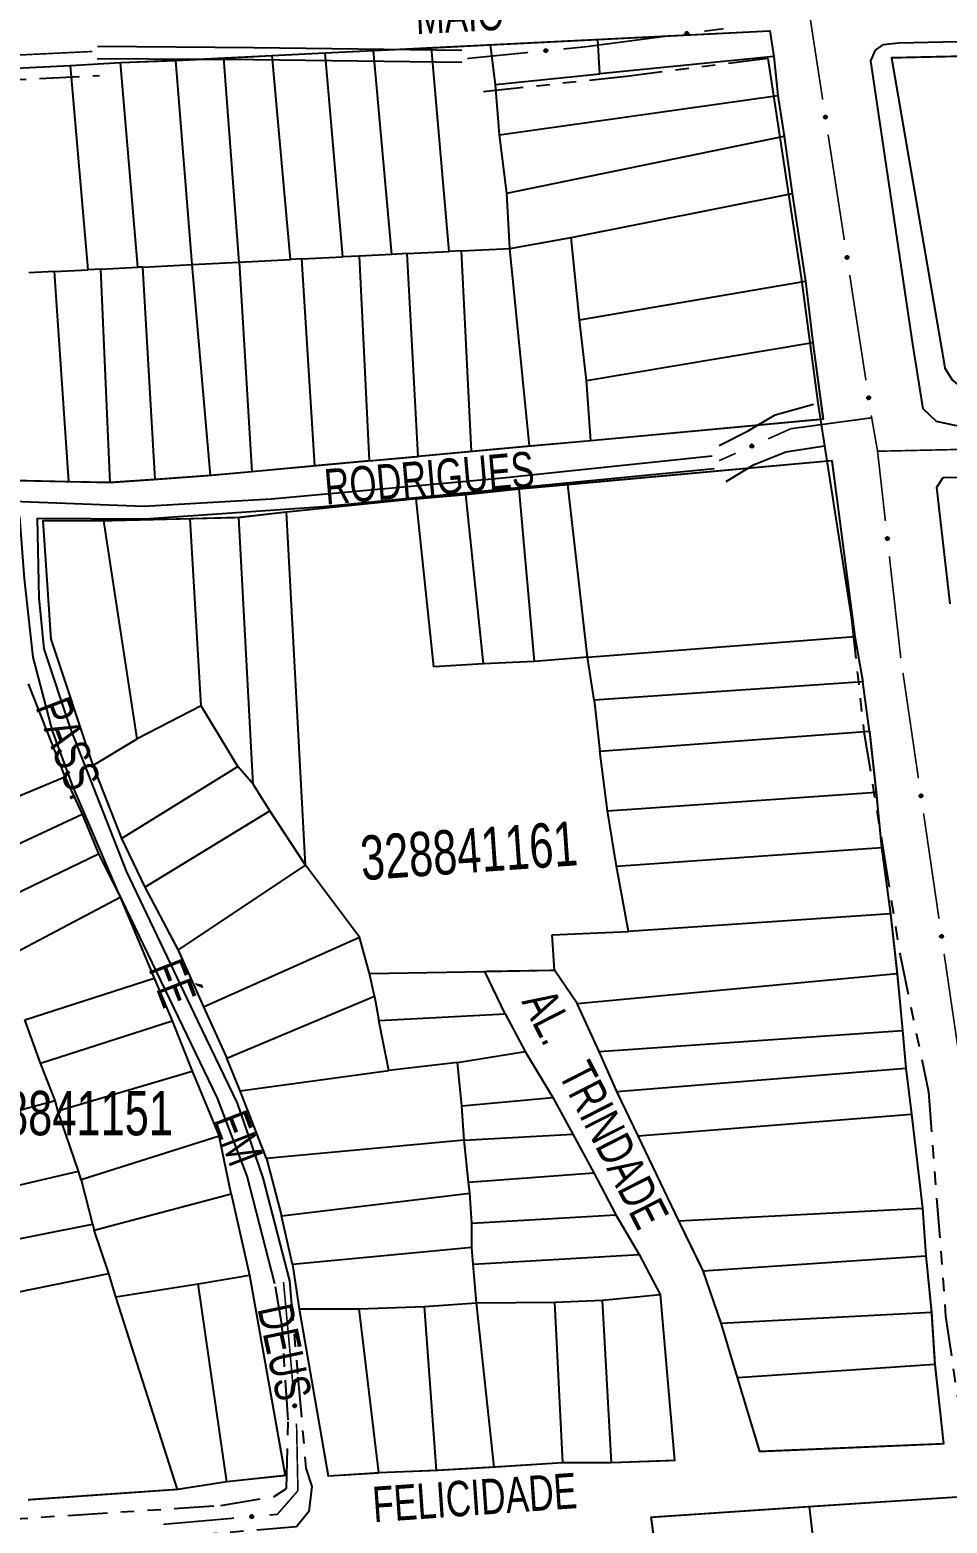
# Model space of a CAD drawing. Extents: x 203604 to 204690, y 4848469 to 4850418.
# Drawn here: x 203778.7 to 203882, y 4849737 to 4849905.2 of the extents above; entities that cross this region are included whole.
import ezdxf

# ---------------------------------------------------------------- set-up
doc = ezdxf.new("R2010")
doc.units = 0
doc.header["$LTSCALE"] = 1.5
doc.header["$MEASUREMENT"] = 0
doc.linetypes.add('TRACO_25', pattern=[8, 3, -1, 1, -1, 1, -1])
for name, color, linetype in [('CD_MALHA_LOTES', 7, 'CONTINUOUS'), ('CD_TXT_QUADRA', 2, 'CONTINUOUS'), ('RU-QUADRA', 210, 'CONTINUOUS'), ('SV-EIXO-RUA-N-PAV', 6, 'CONTINUOUS'), ('SV-EIXO-RUA-PAV', 20, 'CONTINUOUS'), ('SV-ESTIVAS', 7, 'CONTINUOUS'), ('SV-RUA-NAO-PAV', 7, 'CONTINUOUS'), ('SV-RUA-PAVIM', 7, 'CONTINUOUS'), ('SV-TXT-VIA-ATUAL', 250, 'CONTINUOUS')]:
    doc.layers.add(name, color=color, linetype=linetype)
doc.styles.add('ARIAL', font='ARIAL.SHX')

msp = doc.modelspace()

# ---------------------------------------------------------------- linework, layer by layer
at = {"layer": 'CD_MALHA_LOTES', "linetype": 'Continuous', "flags": 128}
for points in [[(203842.721602, 4849904.13367), (203862.073888, 4849905.093035)], [(203862.073888, 4849905.093035), (203862.534973, 4849902.211255)], [(203812.003037, 4849902.610836), (203817.418901, 4849902.879321)], [(203817.418901, 4849902.879321), (203823.978952, 4849903.204527)], [(203819.49784, 4849879.923649), (203817.418901, 4849902.879321)], [(203823.978952, 4849903.204527), (203830.619298, 4849903.533713)], [(203825.951047, 4849880.250872), (203823.978952, 4849903.204527)], [(203830.619298, 4849903.533713), (203842.721602, 4849904.13367)], [(203831.181211, 4849899.041298), (203830.619298, 4849903.533713)], [(203842.938872, 4849900.251645), (203842.721602, 4849904.13367)], [(203776.44355, 4849900.84802), (203783.291071, 4849901.187477)], [(203783.291071, 4849901.187477), (203788.934322, 4849901.519628)], [(203785.290986, 4849878.189123), (203783.291071, 4849901.187477)], [(203788.934322, 4849901.519628), (203795.169099, 4849901.776315)], [(203790.899366, 4849878.473507), (203788.934322, 4849901.519628)], [(203795.169099, 4849901.776315), (203800.590664, 4849902.045082)], [(203797.013476, 4849878.783535), (203795.169099, 4849901.776315)], [(203800.590664, 4849902.045082), (203806.006529, 4849902.313567)], [(203802.311097, 4849879.052161), (203800.590664, 4849902.045082)], [(203806.006529, 4849902.313567), (203812.003037, 4849902.610836)], [(203808.08611, 4849879.344995), (203806.006529, 4849902.313567)], [(203813.970268, 4849879.643363), (203812.003037, 4849902.610836)], [(203862.534973, 4849902.211255), (203842.938872, 4849900.251645)], [(203862.534973, 4849902.211255), (203862.996058, 4849897.83095)], [(203831.181211, 4849899.041298), (203842.938872, 4849900.251645)], [(203831.642296, 4849893.39301), (203831.181211, 4849899.041298)], [(203831.642296, 4849893.39301), (203862.996058, 4849897.83095)], [(203862.996058, 4849897.83095), (203863.687685, 4849893.220103)], [(203832.449194, 4849886.822552), (203831.642296, 4849893.39301)], [(203832.449194, 4849886.822552), (203863.687685, 4849893.220103)], [(203863.687685, 4849893.220103), (203864.609854, 4849886.764917)], [(203832.795008, 4849880.597908), (203832.449194, 4849886.822552)], [(203839.711279, 4849881.808256), (203864.609854, 4849886.764917)], [(203864.609854, 4849886.764917), (203866.10838, 4849876.90923)], [(203832.795008, 4849880.597908), (203839.711279, 4849881.808256)], [(203840.633448, 4849872.528925), (203839.711279, 4849881.808256)], [(203802.311097, 4849879.052161), (203808.08611, 4849879.344995)], [(203809.345011, 4849879.40883), (203808.08611, 4849879.344995)], [(203809.345011, 4849879.40883), (203813.970268, 4849879.643363)], [(203810.842429, 4849856.088797), (203809.345011, 4849879.40883)], [(203815.809877, 4849879.736644), (203813.970268, 4849879.643363)], [(203819.49784, 4849879.923649), (203815.809877, 4849879.736644)], [(203815.809877, 4849879.736644), (203816.963666, 4849856.651317)], [(203821.222474, 4849880.0111), (203819.49784, 4849879.923649)], [(203821.222474, 4849880.0111), (203825.951047, 4849880.250872)], [(203822.481861, 4849857.158419), (203821.222474, 4849880.0111)], [(203827.336584, 4849880.321128), (203825.951047, 4849880.250872)], [(203827.336584, 4849880.321128), (203832.795008, 4849880.597908)], [(203828.478288, 4849857.709469), (203827.336584, 4849880.321128)], [(203834.989092, 4849858.307789), (203832.795008, 4849880.597908)], [(203781.490962, 4849877.996435), (203778.610743, 4849877.850388)], [(203781.490962, 4849877.996435), (203785.290986, 4849878.189123)], [(203783.115218, 4849854.299567), (203781.490962, 4849877.996435)], [(203786.736926, 4849878.262442), (203785.290986, 4849878.189123)], [(203786.736926, 4849878.262442), (203790.899366, 4849878.473507)], [(203787.78161, 4849854.200807), (203786.736926, 4849878.262442)], [(203791.470288, 4849878.465391), (203790.899366, 4849878.473507)], [(203791.470288, 4849878.465391), (203797.013476, 4849878.783535)], [(203792.853543, 4849854.546621), (203791.470288, 4849878.465391)], [(203797.013476, 4849878.783535), (203802.311097, 4849879.052161)], [(203799.078186, 4849855.007705), (203797.013476, 4849878.783535)], [(203802.311097, 4849879.052161), (203803.713447, 4849855.433669)], [(203840.633448, 4849872.528925), (203866.10838, 4849876.90923)], [(203866.10838, 4849876.90923), (203866.915278, 4849869.992959)], [(203841.440346, 4849865.727926), (203840.633448, 4849872.528925)], [(203841.440346, 4849865.727926), (203866.915278, 4849869.992959)], [(203866.915278, 4849869.992959), (203868.06799, 4849861.347621)], [(203841.901431, 4849858.926926), (203841.440346, 4849865.727926)], [(203868.06799, 4849861.347621), (203841.901431, 4849858.926926)], [(203828.478288, 4849857.709469), (203822.481861, 4849857.158419)], [(203834.989092, 4849858.307789), (203828.478288, 4849857.709469)], [(203841.901431, 4849858.926926), (203834.989092, 4849858.307789)], [(203810.842429, 4849856.088797), (203803.713447, 4849855.433669)], [(203816.963666, 4849856.651317), (203810.842429, 4849856.088797)], [(203816.963666, 4849856.651317), (203822.481861, 4849857.158419)], [(203839.311261, 4849854.004666), (203869.04935, 4849856.685458)], [(203869.04935, 4849856.685458), (203871.667798, 4849836.860065)], [(203783.115218, 4849854.299567), (203776.888484, 4849854.43135)], [(203787.78161, 4849854.200807), (203783.115218, 4849854.299567)], [(203792.853543, 4849854.546621), (203787.78161, 4849854.200807)], [(203799.078186, 4849855.007705), (203792.853543, 4849854.546621)], [(203803.713447, 4849855.433669), (203799.078186, 4849855.007705)], [(203822.229005, 4849852.383721), (203807.640508, 4849850.887465)], [(203822.229005, 4849852.383721), (203827.839965, 4849852.882474)], [(203824.224013, 4849833.431145), (203822.229005, 4849852.383721)], [(203827.839965, 4849852.882474), (203833.824989, 4849853.505914)], [(203829.834973, 4849833.805209), (203827.839965, 4849852.882474)], [(203833.824989, 4849853.505914), (203839.311261, 4849854.004666)], [(203835.570621, 4849834.054585), (203833.824989, 4849853.505914)], [(203841.555645, 4849834.553337), (203839.311261, 4849854.004666)], [(203807.640508, 4849850.887465), (203802.278924, 4849850.264025)], [(203809.760204, 4849811.111992), (203807.640508, 4849850.887465)], [(203780.209147, 4849849.889961), (203781.081963, 4849836.548345), (203785.820107, 4849822.333913)], [(203787.066988, 4849849.889961), (203780.209147, 4849849.889961)], [(203796.778868, 4849850.128778), (203787.066988, 4849849.889961)], [(203790.807628, 4849825.326425), (203787.066988, 4849849.889961)], [(203802.278924, 4849850.264025), (203796.778868, 4849850.128778)], [(203798.039532, 4849829.067065), (203796.778868, 4849850.128778)], [(203803.899868, 4849820.214217), (203802.278924, 4849850.264025)], [(203841.555645, 4849834.553337), (203871.667798, 4849836.860065)], [(203871.667798, 4849836.860065), (203872.540614, 4849831.747857)], [(203835.570621, 4849834.054585), (203829.834973, 4849833.805209)], [(203841.555645, 4849834.553337), (203835.570621, 4849834.054585)], [(203842.303773, 4849829.690505), (203841.555645, 4849834.553337)], [(203829.834973, 4849833.805209), (203824.224013, 4849833.431145)], [(203778.554139, 4849831.522262), (203782.657274, 4849821.069036)], [(203872.540614, 4849831.747857), (203842.303773, 4849829.690505)], [(203873.288742, 4849826.199241), (203872.540614, 4849831.747857)], [(203798.039532, 4849829.067065), (203790.807628, 4849825.326425)], [(203802.154236, 4849822.209225), (203798.039532, 4849829.067065)], [(203842.303773, 4849829.690505), (203842.927213, 4849823.954857)], [(203842.927213, 4849823.954857), (203873.288742, 4849826.199241)], [(203873.288742, 4849826.199241), (203874.03687, 4849819.341401)], [(203785.820107, 4849822.333913), (203790.807628, 4849825.326425)], [(203843.800029, 4849817.221704), (203842.927213, 4849823.954857)], [(203785.820107, 4849822.333913), (203789.061996, 4849814.104504)], [(203789.061996, 4849814.104504), (203802.154236, 4849822.209225)], [(203803.899868, 4849820.214217), (203802.154236, 4849822.209225)], [(203769.761707, 4849815.695883), (203782.657274, 4849821.069036)], [(203782.657274, 4849821.069036), (203784.611148, 4849816.868208)], [(203805.770188, 4849817.221704), (203803.899868, 4849820.214217)], [(203843.800029, 4849817.221704), (203874.03687, 4849819.341401)], [(203874.03687, 4849819.341401), (203874.66031, 4849813.107)], [(203791.680444, 4849808.618232), (203805.770188, 4849817.221704)], [(203809.760204, 4849811.111992), (203805.770188, 4849817.221704)], [(203844.797533, 4849810.987304), (203843.800029, 4849817.221704)], [(203771.617887, 4849810.811199), (203784.611148, 4849816.868208)], [(203784.611148, 4849816.868208), (203786.467328, 4849812.374298)], [(203789.061996, 4849814.104504), (203791.680444, 4849808.618232)], [(203773.669454, 4849806.219595), (203786.467328, 4849812.374298)], [(203786.467328, 4849812.374298), (203788.909671, 4849807.489613)], [(203844.797533, 4849810.987304), (203874.66031, 4849813.107)], [(203874.66031, 4849813.107), (203875.657814, 4849805.62572)], [(203795.421084, 4849801.511016), (203809.760204, 4849811.111992)], [(203815.869916, 4849803.007272), (203809.760204, 4849811.111992)], [(203846.169101, 4849803.630712), (203844.797533, 4849810.987304)], [(203791.680444, 4849808.618232), (203795.421084, 4849801.511016)], [(203775.818716, 4849800.602208), (203788.909671, 4849807.489613)], [(203788.909671, 4849807.489613), (203792.719725, 4849798.355253)], [(203875.657814, 4849805.62572), (203846.169101, 4849803.630712)], [(203875.657814, 4849805.62572), (203876.405942, 4849798.892568)], [(203837.565629, 4849803.256648), (203846.169101, 4849803.630712)], [(203798.288908, 4849795.151928), (203815.869916, 4849803.007272)], [(203816.992108, 4849798.892568), (203815.869916, 4849803.007272)], [(203837.815005, 4849799.266632), (203837.565629, 4849803.256648)], [(203795.421084, 4849801.511016), (203798.288908, 4849795.151928)], [(203816.992108, 4849798.892568), (203829.959661, 4849799.141944)], [(203817.553204, 4849796.336464), (203816.992108, 4849798.892568)], [(203829.959661, 4849799.141944), (203837.815005, 4849799.266632)], [(203832.266389, 4849794.341456), (203829.959661, 4849799.141944)], [(203840.371109, 4849795.525992), (203837.815005, 4849799.266632)], [(203840.371109, 4849795.525992), (203876.405942, 4849798.892568)], [(203876.405942, 4849798.892568), (203877.029382, 4849792.471136)], [(203778.163364, 4849793.665955), (203792.719725, 4849798.355253)], [(203792.719725, 4849798.355253), (203794.771292, 4849793.568262)], [(203798.288908, 4849795.151928), (203800.907356, 4849789.353936)], [(203800.907356, 4849789.353936), (203817.553204, 4849796.336464)], [(203817.553204, 4849796.336464), (203818.051956, 4849793.593328)], [(203842.864869, 4849790.102064), (203840.371109, 4849795.525992)], [(203779.921851, 4849788.781271), (203778.163364, 4849793.665955)], [(203779.921851, 4849788.781271), (203794.771292, 4849793.568262)], [(203794.771292, 4849793.568262), (203797.018247, 4849787.902027)], [(203818.051956, 4849793.593328), (203832.266389, 4849794.341456)], [(203819.174148, 4849787.982368), (203818.051956, 4849793.593328)], [(203832.266389, 4849794.341456), (203834.510773, 4849790.102064)], [(203842.864869, 4849790.102064), (203877.029382, 4849792.471136)], [(203877.029382, 4849792.471136), (203877.403446, 4849788.231744)], [(203826.904805, 4849788.855184), (203834.510773, 4849790.102064)], [(203834.510773, 4849790.102064), (203837.627973, 4849784.927512)], [(203844.859877, 4849785.613296), (203842.864869, 4849790.102064)], [(203781.582644, 4849784.580442), (203779.921851, 4849788.781271)], [(203802.403612, 4849785.67564), (203800.907356, 4849789.353936)], [(203826.904805, 4849788.855184), (203819.174148, 4849787.982368)], [(203827.403557, 4849783.992352), (203826.904805, 4849788.855184)], [(203781.875725, 4849783.408118), (203797.018247, 4849787.902027)], [(203797.018247, 4849787.902027), (203800.046752, 4849780.575)], [(203802.403612, 4849785.67564), (203819.174148, 4849787.982368)], [(203844.859877, 4849785.613296), (203877.403446, 4849788.231744)], [(203877.403446, 4849788.231744), (203878.026886, 4849783.057192)], [(203805.396124, 4849778.069671), (203802.403612, 4849785.67564)], [(203847.228949, 4849780.625775), (203844.859877, 4849785.613296)], [(203765.951653, 4849780.379613), (203781.582644, 4849784.580442)], [(203781.875725, 4849783.408118), (203781.582644, 4849784.580442)], [(203784.220373, 4849776.618406), (203781.875725, 4849783.408118)], [(203827.403557, 4849783.992352), (203837.627973, 4849784.927512)], [(203827.652933, 4849780.127023), (203827.403557, 4849783.992352)], [(203837.627973, 4849784.927512), (203839.872357, 4849780.812807)], [(203847.228949, 4849780.625775), (203878.026886, 4849783.057192)], [(203878.026886, 4849783.057192), (203879.273766, 4849772.458711)], [(203800.046752, 4849780.575), (203784.513454, 4849775.641469)], [(203801.414463, 4849774.07837), (203800.046752, 4849780.575)], [(203827.652933, 4849780.127023), (203805.396124, 4849778.069671)], [(203827.652933, 4849780.127023), (203839.872357, 4849780.812807)], [(203828.151685, 4849775.388879), (203827.652933, 4849780.127023)], [(203839.872357, 4849780.812807), (203842.241429, 4849776.448727)], [(203851.842405, 4849771.024799), (203847.228949, 4849780.625775)], [(203805.396124, 4849778.069671), (203807.079412, 4849771.585895)], [(203767.026283, 4849772.612964), (203784.220373, 4849776.618406)], [(203784.513454, 4849775.641469), (203784.220373, 4849776.618406)], [(203784.513454, 4849775.641469), (203785.783472, 4849770.659091)], [(203828.151685, 4849775.388879), (203842.241429, 4849776.448727)], [(203828.276373, 4849774.141999), (203828.151685, 4849775.388879)], [(203842.241429, 4849776.448727), (203844.735189, 4849771.710583)], [(203785.97886, 4849769.975235), (203801.414463, 4849774.07837)], [(203801.414463, 4849774.07837), (203803.466031, 4849764.895163)], [(203807.079412, 4849771.585895), (203828.276373, 4849774.141999)], [(203828.525749, 4849770.775423), (203828.276373, 4849774.141999)], [(203828.525749, 4849770.775423), (203844.735189, 4849771.710583)], [(203844.735189, 4849771.710583), (203847.353637, 4849767.221815)], [(203851.842405, 4849771.024799), (203879.273766, 4849772.458711)], [(203879.273766, 4849772.458711), (203879.64783, 4849767.097127)], [(203767.612445, 4849767.044424), (203785.783472, 4849770.659091)], [(203785.783472, 4849770.659091), (203785.97886, 4849769.975235)], [(203787.639653, 4849765.09055), (203785.97886, 4849769.975235)], [(203808.326292, 4849766.099623), (203807.079412, 4849771.585895)], [(203828.525749, 4849768.032287), (203828.525749, 4849770.775423)], [(203854.585541, 4849765.413839), (203851.842405, 4849771.024799)], [(203828.525749, 4849768.032287), (203808.326292, 4849766.099623)], [(203828.650437, 4849766.161967), (203828.525749, 4849768.032287)], [(203828.650437, 4849766.161967), (203847.353637, 4849767.221815)], [(203847.353637, 4849767.221815), (203849.722709, 4849762.733047)], [(203854.585541, 4849765.413839), (203879.64783, 4849767.097127)], [(203879.64783, 4849767.097127), (203880.27127, 4849760.738039)], [(203775.037166, 4849762.550514), (203787.639653, 4849765.09055)], [(203788.421202, 4849762.45282), (203787.639653, 4849765.09055)], [(203797.702103, 4849763.918226), (203803.466031, 4849764.895163)], [(203803.466031, 4849764.895163), (203807.471472, 4849742.327919)], [(203808.326292, 4849766.099623), (203809.07442, 4849761.112103)], [(203829.024501, 4849761.797887), (203828.650437, 4849766.161967)], [(203856.58055, 4849759.491159), (203854.585541, 4849765.413839)], [(203788.421202, 4849762.45282), (203797.702103, 4849763.918226)], [(203800.925995, 4849741.644064), (203797.702103, 4849763.918226)], [(203795.357454, 4849740.76482), (203788.421202, 4849762.45282)], [(203823.164165, 4849761.361479), (203829.024501, 4849761.797887)], [(203829.024501, 4849761.797887), (203837.877349, 4849761.860231)], [(203831.019509, 4849743.281718), (203829.024501, 4849761.797887)], [(203837.877349, 4849761.860231), (203843.238933, 4849762.109607)], [(203838.750165, 4849743.78047), (203837.877349, 4849761.860231)], [(203843.238933, 4849762.109607), (203849.722709, 4849762.733047)], [(203844.236437, 4849743.78047), (203843.238933, 4849762.109607)], [(203849.722709, 4849762.733047), (203851.343653, 4849744.029846)], [(203809.07442, 4849761.112103), (203812.316308, 4849742.284214)], [(203809.07442, 4849761.112103), (203815.807572, 4849761.112103)], [(203815.807572, 4849761.112103), (203823.164165, 4849761.361479)], [(203818.051956, 4849742.658278), (203815.807572, 4849761.112103)], [(203824.535733, 4849742.907654), (203823.164165, 4849761.361479)], [(203856.58055, 4849759.491159), (203880.27127, 4849760.738039)], [(203880.27127, 4849760.738039), (203880.645334, 4849754.877703)], [(203858.45087, 4849753.381447), (203856.58055, 4849759.491159)], [(203858.45087, 4849753.381447), (203880.645334, 4849754.877703)], [(203880.645334, 4849754.877703), (203881.642838, 4849745.900166)], [(203860.94463, 4849745.02735), (203858.45087, 4849753.381447)], [(203881.642838, 4849745.900166), (203860.94463, 4849745.02735)], [(203831.019509, 4849743.281718), (203824.535733, 4849742.907654)], [(203838.750165, 4849743.78047), (203831.019509, 4849743.281718)], [(203844.236437, 4849743.78047), (203838.750165, 4849743.78047)], [(203851.343653, 4849744.029846), (203844.236437, 4849743.78047)], [(203800.925995, 4849741.644064), (203795.357454, 4849740.76482)], [(203807.471472, 4849742.327919), (203800.925995, 4849741.644064)], [(203812.316308, 4849742.284214), (203818.051956, 4849742.658278)], [(203824.535733, 4849742.907654), (203818.051956, 4849742.658278)], [(203795.357454, 4849740.76482), (203778.554139, 4849739.592496)], [(203866.540371, 4849738.844162), (203886.657665, 4849740.145281)], [(203848.725056, 4849737.64313), (203866.540371, 4849738.844162)], [(203867.202906, 4849733.012108), (203866.540371, 4849738.844162)], [(203849.926089, 4849728.835559), (203848.725056, 4849737.64313)]]:
    msp.add_lwpolyline(points, dxfattribs=at)
msp.add_lwpolyline([(203993.18913, 4849904.70186), (203875.796044, 4849902.053513), (203881.500177, 4849868.949172), (203881.805755, 4849867.115701), (203882.620631, 4849865.791527), (203883.435507, 4849865.07851), (203885.268979, 4849864.772932), (203989.165679, 4849867.523139), (203992.323324, 4849867.624998), (203994.054936, 4849867.828717), (203994.767952, 4849868.643593), (203994.971671, 4849869.865907), (203994.971671, 4849873.227271), (203993.1382, 4849903.785124)], close=True, dxfattribs=at)
at = {"layer": 'RU-QUADRA', "linetype": 'Continuous', "const_width": 0.18, "flags": 128}
for points in [[(203776.888484, 4849854.43135), (203783.115218, 4849854.299567), (203787.78161, 4849854.200807), (203792.853543, 4849854.546621), (203799.078186, 4849855.007705), (203803.713447, 4849855.433669), (203810.842429, 4849856.088797), (203816.963666, 4849856.651317), (203822.481861, 4849857.158419), (203828.478288, 4849857.709469), (203834.989092, 4849858.307789), (203841.901431, 4849858.926926), (203868.06799, 4849861.347621), (203866.915278, 4849869.992959), (203866.10838, 4849876.90923), (203864.609854, 4849886.764917), (203863.687685, 4849893.220103), (203862.996058, 4849897.83095), (203862.534973, 4849902.211255), (203862.073888, 4849905.093035), (203842.721602, 4849904.13367), (203830.619298, 4849903.533713), (203823.978952, 4849903.204527), (203817.418901, 4849902.879321), (203812.003037, 4849902.610836), (203806.006529, 4849902.313567), (203800.590664, 4849902.045082), (203795.169099, 4849901.776315), (203788.934322, 4849901.519628), (203783.291071, 4849901.187477), (203776.44355, 4849900.84802)], [(203778.554139, 4849739.592496), (203795.357454, 4849740.76482), (203800.925995, 4849741.644064), (203807.471472, 4849742.327919), (203803.466031, 4849764.895163), (203801.414463, 4849774.07837), (203800.046752, 4849780.575), (203797.018247, 4849787.902027), (203794.771292, 4849793.568262), (203792.719725, 4849798.355253), (203788.909671, 4849807.489613), (203786.467328, 4849812.374298), (203784.611148, 4849816.868208), (203782.657274, 4849821.069036), (203778.554139, 4849831.522262)], [(203849.926089, 4849728.835559), (203848.725056, 4849737.64313), (203866.540371, 4849738.844162), (203886.657665, 4849740.145281), (203887.258181, 4849734.440377)]]:
    msp.add_lwpolyline(points, dxfattribs=at)
for points in [[(203875.796044, 4849902.053513), (203881.500177, 4849868.949172), (203881.805755, 4849867.115701), (203882.620631, 4849865.791527), (203883.435507, 4849865.07851), (203885.268979, 4849864.772932), (203989.165679, 4849867.523139), (203992.323324, 4849867.624998), (203994.054936, 4849867.828717), (203994.767952, 4849868.643593), (203994.971671, 4849869.865907), (203994.971671, 4849873.227271), (203993.1382, 4849903.785124), (203993.18913, 4849904.70186)], [(203812.316308, 4849742.284214), (203818.051956, 4849742.658278), (203824.535733, 4849742.907654), (203831.019509, 4849743.281718), (203838.750165, 4849743.78047), (203844.236437, 4849743.78047), (203851.343653, 4849744.029846), (203849.722709, 4849762.733047), (203847.353637, 4849767.221815), (203844.735189, 4849771.710583), (203842.241429, 4849776.448727), (203839.872357, 4849780.812807), (203837.627973, 4849784.927512), (203834.510773, 4849790.102064), (203832.266389, 4849794.341456), (203829.959661, 4849799.141944), (203837.815005, 4849799.266632), (203840.371109, 4849795.525992), (203842.864869, 4849790.102064), (203844.859877, 4849785.613296), (203847.228949, 4849780.625775), (203851.842405, 4849771.024799), (203854.585541, 4849765.413839), (203856.58055, 4849759.491159), (203858.45087, 4849753.381447), (203860.94463, 4849745.02735), (203881.642838, 4849745.900166), (203880.645334, 4849754.877703), (203880.27127, 4849760.738039), (203879.64783, 4849767.097127), (203879.273766, 4849772.458711), (203878.026886, 4849783.057192), (203877.403446, 4849788.231744), (203877.029382, 4849792.471136), (203876.405942, 4849798.892568), (203875.657814, 4849805.62572), (203874.66031, 4849813.107), (203874.03687, 4849819.341401), (203873.288742, 4849826.199241), (203872.540614, 4849831.747857), (203871.667798, 4849836.860065), (203869.04935, 4849856.685458), (203839.311261, 4849854.004666), (203833.824989, 4849853.505914), (203827.839965, 4849852.882474), (203822.229005, 4849852.383721), (203807.640508, 4849850.887465), (203802.278924, 4849850.264025), (203787.066988, 4849849.889961), (203780.209147, 4849849.889961), (203781.081963, 4849836.548345), (203785.820107, 4849822.333913), (203789.061996, 4849814.104504), (203791.680444, 4849808.618232), (203795.421084, 4849801.511016), (203798.288908, 4849795.151928), (203800.907356, 4849789.353936), (203802.403612, 4849785.67564), (203805.396124, 4849778.069671), (203807.079412, 4849771.585895), (203808.326292, 4849766.099623), (203809.07442, 4849761.112103)]]:
    msp.add_lwpolyline(points, close=True, dxfattribs=at)
at = {"layer": 'SV-EIXO-RUA-N-PAV', "const_width": 0.18}
for points in [[(203850.740395, 4849904.545256), (203841.816725, 4849903.375593)], [(203856.88, 4849905.35), (203854.706471, 4849905.065106)], [(203777.366131, 4849902.374697), (203785.356821, 4849902.760534)], [(203785.356821, 4849902.760534), (203785.76, 4849902.78)], [(203841.24, 4849903.3), (203838.83341, 4849903.061886)], [(203841.816725, 4849903.375593), (203841.24, 4849903.3)], [(203828.882001, 4849902.077267), (203828, 4849901.99)], [(203834.852846, 4849902.668038), (203828.882001, 4849902.077267)], [(203873.55, 4849861.51), (203864.631103, 4849860.304478)], [(203864.45, 4849860.28), (203861.876616, 4849859.133443)], [(203864.631103, 4849860.304478), (203864.45, 4849860.28)], [(203858.222864, 4849857.505533), (203856.395987, 4849856.691578)], [(203856.395987, 4849856.691578), (203856.37, 4849856.68)], [(203878.811895, 4849820.89854), (203877.07286, 4849832.771861)], [(203881.130607, 4849805.067444), (203879.391573, 4849816.940766)], [(203883.449319, 4849789.236349), (203881.710285, 4849801.109671)], [(203807.3, 4849764.13), (203807.946056, 4849757.159877)], [(203807.946056, 4849757.159877), (203808.01, 4849756.47)], [(203808.01, 4849756.47), (203808.386291, 4849752.179303)], [(203808.735747, 4849748.194597), (203808.78, 4849747.69)], [(203808.78, 4849747.69), (203808.908558, 4849741.197807)], [(203808.92, 4849740.62), (203806.670666, 4849738.041022)], [(203808.908558, 4849741.197807), (203808.92, 4849740.62)], [(203806.6, 4849737.96), (203805.710913, 4849737.882124)], [(203806.670666, 4849738.041022), (203806.6, 4849737.96)], [(203801.72617, 4849737.533095), (203793.756683, 4849736.835037)]]:
    msp.add_lwpolyline(points, dxfattribs=at)
at = {"layer": 'SV-EIXO-RUA-N-PAV'}
for points in [[(203852.880202, 4849904.714707), (203852.850958, 4849904.675504), (203852.817809, 4849904.647791), (203852.783508, 4849904.632635), (203852.749705, 4849904.627145), (203852.71449, 4849904.625424), (203852.678603, 4849904.631522), (203852.640272, 4849904.647112), (203852.60074, 4849904.676171), (203852.574582, 4849904.711995), (203852.557924, 4849904.744829), (203852.55017, 4849904.779747), (203852.549071, 4849904.813985), (203852.556638, 4849904.851053), (203852.572816, 4849904.889743), (203852.602998, 4849904.928787), (203852.635683, 4849904.955733), (203852.669246, 4849904.969522), (203852.7044, 4849904.977095), (203852.740373, 4849904.978421), (203852.775565, 4849904.972233), (203852.814492, 4849904.955873), (203852.852633, 4849904.925573), (203852.879881, 4849904.89328), (203852.894138, 4849904.85992), (203852.900814, 4849904.825143), (203852.90297, 4849904.789844), (203852.898342, 4849904.753514), (203852.880202, 4849904.714707)], [(203836.996949, 4849902.769563), (203836.966478, 4849902.731307), (203836.932466, 4849902.704659), (203836.897702, 4849902.690597), (203836.863742, 4849902.686182), (203836.82849, 4849902.685578), (203836.792814, 4849902.692811), (203836.754997, 4849902.709609), (203836.716406, 4849902.739906), (203836.691397, 4849902.776542), (203836.675788, 4849902.809887), (203836.669145, 4849902.845034), (203836.669132, 4849902.879289), (203836.67787, 4849902.916098), (203836.695268, 4849902.954256), (203836.726672, 4849902.992324), (203836.760195, 4849903.01822), (203836.794178, 4849903.030938), (203836.829555, 4849903.037393), (203836.865551, 4849903.037578), (203836.90053, 4849903.030276), (203836.938918, 4849903.012691), (203836.97608, 4849902.981197), (203837.00229, 4849902.948056), (203837.015482, 4849902.914261), (203837.021052, 4849902.87929), (203837.022088, 4849902.84394), (203837.016311, 4849902.807775), (203836.996949, 4849902.769563)], [(203860.225783, 4849858.277411), (203860.208917, 4849858.231503), (203860.185034, 4849858.195496), (203860.15647, 4849858.171198), (203860.12563, 4849858.156308), (203860.092364, 4849858.144628), (203860.056227, 4849858.140252), (203860.015043, 4849858.14428), (203859.968872, 4849858.160876), (203859.933594, 4849858.187767), (203859.908274, 4849858.214496), (203859.890896, 4849858.24576), (203859.880092, 4849858.278266), (203859.876788, 4849858.315954), (203859.881277, 4849858.35765), (203859.899088, 4849858.403673), (203859.922745, 4849858.438812), (203859.950991, 4849858.461589), (203859.982532, 4849858.478861), (203860.016637, 4849858.490378), (203860.052135, 4849858.494469), (203860.094108, 4849858.489873), (203860.1393, 4849858.471691), (203860.174616, 4849858.448497), (203860.197784, 4849858.420579), (203860.214089, 4849858.389143), (203860.226209, 4849858.35592), (203860.23212, 4849858.319777), (203860.225783, 4849858.277411)], [(203879.013637, 4849818.761536), (203878.973997, 4849818.790184), (203878.945786, 4849818.822911), (203878.930114, 4849818.856979), (203878.924114, 4849818.890696), (203878.921862, 4849818.925881), (203878.927417, 4849818.961856), (203878.942427, 4849819.000418), (203878.970885, 4849819.040384), (203879.006311, 4849819.06708), (203879.038889, 4849819.084232), (203879.073686, 4849819.092512), (203879.107903, 4849819.094128), (203879.145081, 4849819.087122), (203879.184012, 4849819.071529), (203879.223507, 4849819.04194), (203879.250943, 4849819.009666), (203879.265238, 4849818.976315), (203879.27334, 4849818.94128), (203879.27521, 4849818.905331), (203879.269553, 4849818.870049), (203879.253783, 4849818.83088), (203879.224062, 4849818.792285), (203879.192185, 4849818.764553), (203879.159044, 4849818.749794), (203879.124371, 4849818.742594), (203879.089109, 4849818.739905), (203879.052713, 4849818.743984), (203879.013637, 4849818.761536)], [(203881.332349, 4849802.930441), (203881.292709, 4849802.959089), (203881.264498, 4849802.991816), (203881.248826, 4849803.025884), (203881.242826, 4849803.059601), (203881.240574, 4849803.094786), (203881.246129, 4849803.130761), (203881.261139, 4849803.169323), (203881.289597, 4849803.209289), (203881.325023, 4849803.235985), (203881.357601, 4849803.253137), (203881.392398, 4849803.261417), (203881.426615, 4849803.263033), (203881.463793, 4849803.256027), (203881.502724, 4849803.240434), (203881.542219, 4849803.210845), (203881.569656, 4849803.178571), (203881.58395, 4849803.14522), (203881.592052, 4849803.110184), (203881.593922, 4849803.074236), (203881.588265, 4849803.038954), (203881.572495, 4849802.999785), (203881.542774, 4849802.96119), (203881.510897, 4849802.933458), (203881.477756, 4849802.918699), (203881.443083, 4849802.911498), (203881.407821, 4849802.90881), (203881.371425, 4849802.912889), (203881.332349, 4849802.930441)], [(203808.658126, 4849750.339698), (203808.69604, 4849750.308802), (203808.722308, 4849750.274496), (203808.735981, 4849750.239577), (203808.740017, 4849750.20557), (203808.740228, 4849750.170313), (203808.732599, 4849750.134721), (203808.71538, 4849750.097093), (203808.684654, 4849750.058842), (203808.647742, 4849750.034243), (203808.614225, 4849750.019007), (203808.579007, 4849750.012756), (203808.544754, 4849750.013125), (203808.508044, 4849750.022273), (203808.470082, 4849750.040094), (203808.432367, 4849750.071921), (203808.406846, 4849750.105731), (203808.394508, 4849750.139853), (203808.388448, 4849750.175299), (203808.388664, 4849750.211296), (203808.396355, 4849750.246191), (203808.414367, 4849750.284381), (203808.446273, 4849750.321189), (203808.479704, 4849750.347029), (203808.513644, 4849750.359843), (203808.548675, 4849750.365023), (203808.584034, 4849750.365665), (203808.620132, 4849750.359485), (203808.658126, 4849750.339698)], [(203803.871279, 4849737.610486), (203803.84038, 4849737.572575), (203803.80607, 4849737.546311), (203803.77115, 4849737.532642), (203803.737142, 4849737.528609), (203803.701886, 4849737.528402), (203803.666294, 4849737.536035), (203803.628668, 4849737.553258), (203803.59042, 4849737.583988), (203803.565825, 4849737.620902), (203803.550593, 4849737.654421), (203803.544346, 4849737.68964), (203803.544718, 4849737.723893), (203803.55387, 4849737.760602), (203803.571696, 4849737.798562), (203803.603527, 4849737.836274), (203803.637339, 4849737.861791), (203803.671463, 4849737.874126), (203803.70691, 4849737.880182), (203803.742906, 4849737.879962), (203803.777801, 4849737.872268), (203803.815988, 4849737.854251), (203803.852793, 4849737.822341), (203803.878629, 4849737.788908), (203803.891439, 4849737.754966), (203803.896616, 4849737.719934), (203803.897254, 4849737.684575), (203803.89107, 4849737.648478), (203803.871279, 4849737.610486)]]:
    msp.add_lwpolyline(points, close=True, dxfattribs=at)
for points in [[(203852.879881, 4849904.89328), (203852.549071, 4849904.813985)], [(203852.894138, 4849904.85992), (203852.55017, 4849904.779747)], [(203852.883468, 4849904.876912), (203852.552547, 4849904.797756)], [(203852.894844, 4849904.842622), (203852.555451, 4849904.765107)], [(203852.852633, 4849904.925573), (203852.556638, 4849904.851053)], [(203852.863975, 4849904.910138), (203852.557407, 4849904.834174)], [(203852.900814, 4849904.825143), (203852.557924, 4849904.744829)], [(203852.829954, 4849904.938707), (203852.567679, 4849904.871301)], [(203852.898279, 4849904.805915), (203852.571417, 4849904.727291)], [(203852.814492, 4849904.955873), (203852.572816, 4849904.889743)], [(203852.90297, 4849904.789844), (203852.574582, 4849904.711995)], [(203852.895948, 4849904.771204), (203852.592263, 4849904.694242)], [(203852.789878, 4849904.960978), (203852.595539, 4849904.910734)], [(203852.898342, 4849904.753514), (203852.60074, 4849904.676171)], [(203852.775565, 4849904.972233), (203852.602998, 4849904.928787)], [(203852.888204, 4849904.735785), (203852.623756, 4849904.663965)], [(203852.753749, 4849904.974133), (203852.625639, 4849904.943579)], [(203852.740373, 4849904.978421), (203852.635683, 4849904.955733)], [(203852.880202, 4849904.714707), (203852.640272, 4849904.647112)], [(203852.863405, 4849904.694001), (203852.666715, 4849904.640696)], [(203852.850958, 4849904.675504), (203852.678603, 4849904.631522)], [(203852.83213, 4849904.659625), (203852.705196, 4849904.630601)], [(203852.817809, 4849904.647791), (203852.71449, 4849904.625424)], [(203837.00229, 4849902.948056), (203836.669132, 4849902.879289)], [(203837.015482, 4849902.914261), (203836.669145, 4849902.845034)], [(203837.005357, 4849902.931582), (203836.672093, 4849902.862958)], [(203837.015639, 4849902.896949), (203836.673959, 4849902.830234)], [(203837.021052, 4849902.87929), (203836.675788, 4849902.809887)], [(203836.97608, 4849902.981197), (203836.67787, 4849902.916098)], [(203836.986927, 4849902.96541), (203836.678105, 4849902.899203)], [(203837.017909, 4849902.860152), (203836.688719, 4849902.79193)], [(203836.953828, 4849902.995043), (203836.689548, 4849902.935986)], [(203837.022088, 4849902.84394), (203836.691397, 4849902.776542)], [(203836.938918, 4849903.012691), (203836.695268, 4849902.954256)], [(203837.014478, 4849902.825532), (203836.708506, 4849902.758237)], [(203836.914478, 4849903.018574), (203836.718644, 4849902.974516)], [(203836.90053, 4849903.030276), (203836.726672, 4849902.992324)], [(203836.878784, 4849903.032867), (203836.74977, 4849903.00639)], [(203836.865551, 4849903.037578), (203836.760195, 4849903.01822)], [(203837.016311, 4849902.807775), (203836.716406, 4849902.739906)], [(203837.005616, 4849902.790376), (203836.739023, 4849902.726977)], [(203836.996949, 4849902.769563), (203836.754997, 4849902.709609)], [(203836.979504, 4849902.749399), (203836.781223, 4849902.702357)], [(203836.966478, 4849902.731307), (203836.792814, 4849902.692811)], [(203836.947155, 4849902.716032), (203836.819364, 4849902.691048)], [(203836.932466, 4849902.704659), (203836.82849, 4849902.685578)], [(203860.1393, 4849858.471691), (203859.876788, 4849858.315954)], [(203860.174616, 4849858.448497), (203859.880092, 4849858.278266)], [(203860.094108, 4849858.489873), (203859.881277, 4849858.35765)], [(203860.113819, 4849858.477822), (203859.881605, 4849858.338508)], [(203860.154568, 4849858.460126), (203859.882333, 4849858.299993)], [(203860.182717, 4849858.433828), (203859.888047, 4849858.263699)], [(203860.197784, 4849858.420579), (203859.890896, 4849858.24576)], [(203860.069059, 4849858.487756), (203859.89708, 4849858.384243)], [(203860.052135, 4849858.494469), (203859.899088, 4849858.403673)], [(203860.203388, 4849858.404198), (203859.900128, 4849858.23323)], [(203860.214089, 4849858.389143), (203859.908274, 4849858.214496)], [(203860.03068, 4849858.490076), (203859.916578, 4849858.424301)], [(203860.016637, 4849858.490378), (203859.922745, 4849858.438812)], [(203860.217135, 4849858.369989), (203859.926204, 4849858.201527)], [(203860.226209, 4849858.35592), (203859.933594, 4849858.187767)], [(203860.224786, 4849858.336053), (203859.955599, 4849858.175784)], [(203860.23212, 4849858.319777), (203859.968872, 4849858.160876)], [(203860.227452, 4849858.299894), (203859.994411, 4849858.155731)], [(203860.225783, 4849858.277411), (203860.015043, 4849858.14428)], [(203860.21558, 4849858.252778), (203860.042219, 4849858.145661)], [(203860.208917, 4849858.231503), (203860.056227, 4849858.140252)], [(203860.195391, 4849858.210918), (203860.08198, 4849858.146944)], [(203860.185034, 4849858.195496), (203860.092364, 4849858.144628)], [(203878.945786, 4849818.822911), (203878.921862, 4849818.925881)], [(203878.957835, 4849818.808771), (203878.926898, 4849818.935252)], [(203878.973997, 4849818.790184), (203878.927417, 4849818.961856)], [(203878.992679, 4849818.778018), (203878.93641, 4849818.973881)], [(203879.013637, 4849818.761536), (203878.942427, 4849819.000418)], [(203879.034833, 4849818.753852), (203878.959028, 4849819.017187)], [(203879.052713, 4849818.743984), (203878.970885, 4849819.040384)], [(203879.070365, 4849818.746645), (203878.988826, 4849819.049133)], [(203879.089109, 4849818.739905), (203879.006311, 4849819.06708)], [(203879.105107, 4849818.744838), (203879.021556, 4849819.070475)], [(203879.124371, 4849818.742594), (203879.038889, 4849819.084232)], [(203879.141758, 4849818.748827), (203879.059128, 4849819.087011)], [(203879.159044, 4849818.749794), (203879.073686, 4849819.092512)], [(203879.175872, 4849818.760719), (203879.091728, 4849819.090407)], [(203879.192185, 4849818.764553), (203879.107903, 4849819.094128)], [(203879.2088, 4849818.780712), (203879.128216, 4849819.086097)], [(203879.224062, 4849818.792285), (203879.145081, 4849819.087122)], [(203879.236853, 4849818.81516), (203879.165494, 4849819.076388)], [(203879.253783, 4849818.83088), (203879.184012, 4849819.071529)], [(203879.258516, 4849818.855568), (203879.205343, 4849819.049126)], [(203879.269553, 4849818.870049), (203879.223507, 4849819.04194)], [(203879.271124, 4849818.891892), (203879.238639, 4849819.019526)], [(203879.27521, 4849818.905331), (203879.250943, 4849819.009666)], [(203881.264498, 4849802.991816), (203881.240574, 4849803.094786)], [(203881.276547, 4849802.977676), (203881.24561, 4849803.104157)], [(203881.292709, 4849802.959089), (203881.246129, 4849803.130761)], [(203881.311391, 4849802.946923), (203881.255122, 4849803.142785)], [(203881.332349, 4849802.930441), (203881.261139, 4849803.169323)], [(203881.353545, 4849802.922757), (203881.27774, 4849803.186092)], [(203881.371425, 4849802.912889), (203881.289597, 4849803.209289)], [(203881.389077, 4849802.91555), (203881.307538, 4849803.218038)], [(203881.407821, 4849802.90881), (203881.325023, 4849803.235985)], [(203881.423819, 4849802.913743), (203881.340268, 4849803.23938)], [(203881.443083, 4849802.911498), (203881.357601, 4849803.253137)], [(203881.46047, 4849802.917732), (203881.37784, 4849803.255916)], [(203881.477756, 4849802.918699), (203881.392398, 4849803.261417)], [(203881.494584, 4849802.929624), (203881.41044, 4849803.259312)], [(203881.510897, 4849802.933458), (203881.426615, 4849803.263033)], [(203881.527512, 4849802.949617), (203881.446928, 4849803.255002)], [(203881.542774, 4849802.96119), (203881.463793, 4849803.256027)], [(203881.555565, 4849802.984065), (203881.484206, 4849803.245292)], [(203881.572495, 4849802.999785), (203881.502724, 4849803.240434)], [(203881.577228, 4849803.024473), (203881.524055, 4849803.218031)], [(203881.588265, 4849803.038954), (203881.542219, 4849803.210845)], [(203881.589836, 4849803.060797), (203881.557351, 4849803.188431)], [(203881.593922, 4849803.074236), (203881.569656, 4849803.178571)], [(203808.388664, 4849750.211296), (203808.406846, 4849750.105731)], [(203808.393521, 4849750.224476), (203808.418559, 4849750.095175)], [(203808.396355, 4849750.246191), (203808.432367, 4849750.071921)], [(203808.408212, 4849750.260008), (203808.450084, 4849750.063695)], [(203808.414367, 4849750.284381), (203808.470082, 4849750.040094)], [(203808.43218, 4849750.299094), (203808.488287, 4849750.034172)], [(203808.446273, 4849750.321189), (203808.508044, 4849750.022273)], [(203808.46218, 4849750.331859), (203808.52494, 4849750.022319)], [(203808.479704, 4849750.347029), (203808.544754, 4849750.013125)], [(203808.496211, 4849750.349911), (203808.561117, 4849750.015903)], [(203808.513644, 4849750.359843), (203808.579007, 4849750.012756)], [(203808.530957, 4849750.359807), (203808.593859, 4849750.017405)], [(203808.548675, 4849750.365023), (203808.614225, 4849750.019007)], [(203808.567777, 4849750.361667), (203808.632326, 4849750.031736)], [(203808.584034, 4849750.365665), (203808.647742, 4849750.034243)], [(203808.602356, 4849750.35785), (203808.666237, 4849750.051147)], [(203808.620132, 4849750.359485), (203808.684654, 4849750.058842)], [(203808.637411, 4849750.348597), (203808.697835, 4849750.081314)], [(203808.658126, 4849750.339698), (203808.71538, 4849750.097093)], [(203808.678095, 4849750.32203), (203808.722924, 4849750.123237)], [(203808.69604, 4849750.308802), (203808.732599, 4849750.134721)], [(203808.711099, 4849750.289311), (203808.734657, 4849750.16125)], [(203808.722308, 4849750.274496), (203808.740228, 4849750.170313)], [(203803.891439, 4849737.754966), (203803.544346, 4849737.68964)], [(203803.878629, 4849737.788908), (203803.544718, 4849737.723893)], [(203803.88151, 4849737.7724), (203803.547495, 4849737.70753)], [(203803.891402, 4849737.737653), (203803.548993, 4849737.674787)], [(203803.896616, 4849737.719934), (203803.550593, 4849737.654421)], [(203803.852793, 4849737.822341), (203803.55387, 4849737.760602)], [(203803.863462, 4849737.806433), (203803.553914, 4849737.743706)], [(203803.893257, 4849737.700833), (203803.56332, 4849737.636319)], [(203803.830699, 4849737.836437), (203803.565771, 4849737.780358)], [(203803.897254, 4849737.684575), (203803.565825, 4849737.620902)], [(203803.815988, 4849737.854251), (203803.571696, 4849737.798562)], [(203803.889437, 4849737.666254), (203803.582728, 4849737.602406)], [(203803.89107, 4849737.648478), (203803.59042, 4849737.583988)], [(203803.791616, 4849737.860408), (203803.595299, 4849737.818557)], [(203803.777801, 4849737.872268), (203803.603527, 4849737.836274)], [(203803.88018, 4849737.6312), (203803.612891, 4849737.570804)], [(203803.756085, 4849737.875103), (203803.626781, 4849737.85008)], [(203803.871279, 4849737.610486), (203803.628668, 4849737.553258)], [(203803.742906, 4849737.879962), (203803.637339, 4849737.861791)], [(203803.853609, 4849737.590519), (203803.654811, 4849737.545712)], [(203803.84038, 4849737.572575), (203803.666294, 4849737.536035)], [(203803.820886, 4849737.557519), (203803.692823, 4849737.533974)], [(203803.80607, 4849737.546311), (203803.701886, 4849737.528402)]]:
    msp.add_lwpolyline(points, dxfattribs=at)
at = {"layer": 'SV-EIXO-RUA-PAV', "const_width": 0.18}
for points in [[(203866.6, 4849906.66), (203868.031617, 4849897.35964)], [(203868.640175, 4849893.406204), (203870.465848, 4849881.545895)], [(203871.074406, 4849877.592459), (203872.900079, 4849865.732151)], [(203873.508636, 4849861.778714), (203873.55, 4849861.51)], [(203873.55, 4849861.51), (203874.192891, 4849857.837729)], [(203874.192891, 4849857.837729), (203874.21, 4849857.74)], [(203874.21, 4849857.74), (203886.207084, 4849858.004532)], [(203874.21, 4849857.74), (203875.092476, 4849849.888654)], [(203875.539256, 4849845.913684), (203876.767898, 4849834.982516)], [(203876.767898, 4849834.982516), (203876.83, 4849834.43)]]:
    msp.add_lwpolyline(points, dxfattribs=at)
at = {"layer": 'SV-EIXO-RUA-PAV'}
for points in [[(203868.422835, 4849895.541677), (203868.462684, 4849895.51332), (203868.491132, 4849895.480799), (203868.507053, 4849895.446846), (203868.513299, 4849895.413175), (203868.515808, 4849895.378007), (203868.510516, 4849895.341993), (203868.495788, 4849895.303322), (203868.467622, 4849895.263149), (203868.432392, 4849895.236195), (203868.39994, 4849895.218806), (203868.365204, 4849895.210272), (203868.331, 4849895.208406), (203868.293772, 4849895.215141), (203868.254729, 4849895.230449), (203868.215019, 4849895.259748), (203868.187347, 4849895.291822), (203868.17281, 4849895.325067), (203868.164451, 4849895.360043), (203868.16232, 4849895.395977), (203868.167718, 4849895.431299), (203868.183202, 4849895.470582), (203868.21264, 4849895.509393), (203868.244314, 4849895.537357), (203868.277347, 4849895.552357), (203868.311966, 4849895.559811), (203868.347208, 4849895.562757), (203868.383632, 4849895.558944), (203868.422835, 4849895.541677)], [(203870.857066, 4849879.727933), (203870.896914, 4849879.699575), (203870.925363, 4849879.667055), (203870.941284, 4849879.633102), (203870.94753, 4849879.59943), (203870.950039, 4849879.564262), (203870.944747, 4849879.528248), (203870.930019, 4849879.489577), (203870.901853, 4849879.449404), (203870.866623, 4849879.422451), (203870.834171, 4849879.405061), (203870.799435, 4849879.396527), (203870.765231, 4849879.394661), (203870.728003, 4849879.401396), (203870.688959, 4849879.416704), (203870.64925, 4849879.446004), (203870.621578, 4849879.478077), (203870.607041, 4849879.511322), (203870.598682, 4849879.546298), (203870.59655, 4849879.582232), (203870.601949, 4849879.617554), (203870.617433, 4849879.656837), (203870.646871, 4849879.695648), (203870.678545, 4849879.723612), (203870.711578, 4849879.738613), (203870.746197, 4849879.746066), (203870.781439, 4849879.749012), (203870.817863, 4849879.745199), (203870.857066, 4849879.727933)], [(203873.291297, 4849863.914188), (203873.331145, 4849863.88583), (203873.359594, 4849863.85331), (203873.375515, 4849863.819357), (203873.381761, 4849863.785685), (203873.38427, 4849863.750518), (203873.378978, 4849863.714503), (203873.36425, 4849863.675832), (203873.336084, 4849863.63566), (203873.300854, 4849863.608706), (203873.268402, 4849863.591316), (203873.233666, 4849863.582782), (203873.199462, 4849863.580917), (203873.162234, 4849863.587651), (203873.12319, 4849863.602959), (203873.08348, 4849863.632259), (203873.055809, 4849863.664332), (203873.041272, 4849863.697578), (203873.032913, 4849863.732553), (203873.030781, 4849863.768487), (203873.03618, 4849863.80381), (203873.051664, 4849863.843093), (203873.081102, 4849863.881903), (203873.112776, 4849863.909868), (203873.145809, 4849863.924868), (203873.180428, 4849863.932322), (203873.21567, 4849863.935268), (203873.252094, 4849863.931455), (203873.291297, 4849863.914188)], [(203875.409209, 4849848.056246), (203875.447868, 4849848.026286), (203875.474966, 4849847.992632), (203875.489489, 4849847.958058), (203875.494356, 4849847.92416), (203875.495428, 4849847.888919), (203875.488671, 4849847.85315), (203875.472378, 4849847.815112), (203875.442597, 4849847.776122), (203875.406297, 4849847.750628), (203875.373163, 4849847.734577), (203875.338107, 4849847.727467), (203875.303855, 4849847.726998), (203875.266933, 4849847.735246), (203875.228547, 4849847.752134), (203875.190065, 4849847.783029), (203875.163725, 4849847.816204), (203875.150556, 4849847.850015), (203875.143631, 4849847.885302), (203875.142967, 4849847.921293), (203875.149802, 4849847.956366), (203875.166876, 4849847.994985), (203875.197872, 4849848.032562), (203875.230661, 4849848.059211), (203875.264278, 4849848.072852), (203875.299172, 4849848.078887), (203875.334505, 4849848.080393), (203875.370743, 4849848.075097), (203875.409209, 4849848.056246)]]:
    msp.add_lwpolyline(points, close=True, dxfattribs=at)
for points in [[(203868.16232, 4849895.395977), (203868.187347, 4849895.291822)], [(203868.166307, 4849895.409445), (203868.199723, 4849895.282052)], [(203868.167718, 4849895.431299), (203868.215019, 4849895.259748)], [(203868.17865, 4849895.44586), (203868.233234, 4849895.252695)], [(203868.183202, 4849895.470582), (203868.254729, 4849895.230449)], [(203868.200017, 4849895.486425), (203868.273281, 4849895.225726)], [(203868.21264, 4849895.509393), (203868.293772, 4849895.215141)], [(203868.227818, 4849895.521077), (203868.31063, 4849895.216288)], [(203868.244314, 4849895.537357), (203868.331, 4849895.208406)], [(203868.260599, 4849895.54131), (203868.347147, 4849895.212245)], [(203868.277347, 4849895.552357), (203868.365204, 4849895.210272)], [(203868.294625, 4849895.553451), (203868.379722, 4849895.215879)], [(203868.311966, 4849895.559811), (203868.39994, 4849895.218806)], [(203868.331246, 4849895.557707), (203868.417172, 4849895.232688)], [(203868.347208, 4849895.562757), (203868.432392, 4849895.236195)], [(203868.366, 4849895.556154), (203868.449745, 4849895.25427)], [(203868.383632, 4849895.558944), (203868.467622, 4849895.263149)], [(203868.401584, 4849895.549206), (203868.479309, 4849895.286432)], [(203868.422835, 4849895.541677), (203868.495788, 4849895.303322)], [(203868.443913, 4849895.525349), (203868.50161, 4849895.329902)], [(203868.462684, 4849895.51332), (203868.510516, 4849895.341993)], [(203868.478981, 4849895.494851), (203868.51084, 4849895.368599)], [(203868.491132, 4849895.480799), (203868.515808, 4849895.378007)], [(203870.59655, 4849879.582232), (203870.621578, 4849879.478077)], [(203870.600538, 4849879.5957), (203870.633954, 4849879.468307)], [(203870.601949, 4849879.617554), (203870.64925, 4849879.446004)], [(203870.612881, 4849879.632115), (203870.667465, 4849879.438951)], [(203870.617433, 4849879.656837), (203870.688959, 4849879.416704)], [(203870.634248, 4849879.67268), (203870.707512, 4849879.411981)], [(203870.646871, 4849879.695648), (203870.728003, 4849879.401396)], [(203870.662048, 4849879.707333), (203870.74486, 4849879.402544)], [(203870.678545, 4849879.723612), (203870.765231, 4849879.394661)], [(203870.694829, 4849879.727565), (203870.781378, 4849879.398501)], [(203870.711578, 4849879.738613), (203870.799435, 4849879.396527)], [(203870.728856, 4849879.739706), (203870.813953, 4849879.402134)], [(203870.746197, 4849879.746066), (203870.834171, 4849879.405061)], [(203870.765477, 4849879.743963), (203870.851403, 4849879.418944)], [(203870.781439, 4849879.749012), (203870.866623, 4849879.422451)], [(203870.800231, 4849879.742409), (203870.883976, 4849879.440525)], [(203870.817863, 4849879.745199), (203870.901853, 4849879.449404)], [(203870.835815, 4849879.735462), (203870.91354, 4849879.472688)], [(203870.857066, 4849879.727933), (203870.930019, 4849879.489577)], [(203870.878144, 4849879.711604), (203870.935841, 4849879.516158)], [(203870.896914, 4849879.699575), (203870.944747, 4849879.528248)], [(203870.913212, 4849879.681107), (203870.945071, 4849879.554855)], [(203870.925363, 4849879.667055), (203870.950039, 4849879.564262)], [(203873.030781, 4849863.768487), (203873.055809, 4849863.664332)], [(203873.034769, 4849863.781956), (203873.068185, 4849863.654563)], [(203873.03618, 4849863.80381), (203873.08348, 4849863.632259)], [(203873.047112, 4849863.818371), (203873.101696, 4849863.625206)], [(203873.051664, 4849863.843093), (203873.12319, 4849863.602959)], [(203873.068479, 4849863.858936), (203873.141743, 4849863.598236)], [(203873.081102, 4849863.881903), (203873.162234, 4849863.587651)], [(203873.096279, 4849863.893588), (203873.179091, 4849863.588799)], [(203873.112776, 4849863.909868), (203873.199462, 4849863.580917)], [(203873.12906, 4849863.913821), (203873.215609, 4849863.584756)], [(203873.145809, 4849863.924868), (203873.233666, 4849863.582782)], [(203873.163087, 4849863.925961), (203873.248184, 4849863.58839)], [(203873.180428, 4849863.932322), (203873.268402, 4849863.591316)], [(203873.199708, 4849863.930218), (203873.285634, 4849863.605199)], [(203873.21567, 4849863.935268), (203873.300854, 4849863.608706)], [(203873.234462, 4849863.928665), (203873.318207, 4849863.62678)], [(203873.252094, 4849863.931455), (203873.336084, 4849863.63566)], [(203873.270046, 4849863.921717), (203873.347771, 4849863.658943)], [(203873.291297, 4849863.914188), (203873.36425, 4849863.675832)], [(203873.312375, 4849863.89786), (203873.370072, 4849863.702413)], [(203873.331145, 4849863.88583), (203873.378978, 4849863.714503)], [(203873.347443, 4849863.867362), (203873.379302, 4849863.74111)], [(203873.359594, 4849863.85331), (203873.38427, 4849863.750518)], [(203875.142967, 4849847.921293), (203875.163725, 4849847.816204)], [(203875.147501, 4849847.934588), (203875.175692, 4849847.805938)], [(203875.149802, 4849847.956366), (203875.190065, 4849847.783029)], [(203875.161318, 4849847.970469), (203875.207978, 4849847.775239)], [(203875.166876, 4849847.994985), (203875.228547, 4849847.752134)], [(203875.184323, 4849848.010129), (203875.246891, 4849847.746658)], [(203875.197872, 4849848.032562), (203875.266933, 4849847.735246)], [(203875.213514, 4849848.043618), (203875.283823, 4849847.735705)], [(203875.230661, 4849848.059211), (203875.303855, 4849847.726998)], [(203875.247093, 4849848.062497), (203875.320146, 4849847.730175)], [(203875.264278, 4849848.072852), (203875.338107, 4849847.727467)], [(203875.281586, 4849848.073239), (203875.352842, 4849847.732477)], [(203875.299172, 4849848.078887), (203875.373163, 4849847.734577)], [(203875.31835, 4849848.075998), (203875.390946, 4849847.747745)], [(203875.334505, 4849848.080393), (203875.406297, 4849847.750628)], [(203875.353012, 4849848.073029), (203875.424373, 4849847.767979)], [(203875.370743, 4849848.075097), (203875.442597, 4849847.776122)], [(203875.388283, 4849848.064635), (203875.455224, 4849847.798909)], [(203875.409209, 4849848.056246), (203875.472378, 4849847.815112)], [(203875.429604, 4849848.039071), (203875.47928, 4849847.841434)], [(203875.447868, 4849848.026286), (203875.488671, 4849847.85315)], [(203875.463398, 4849848.007168), (203875.490081, 4849847.879722)], [(203875.474966, 4849847.992632), (203875.495428, 4849847.888919)]]:
    msp.add_lwpolyline(points, dxfattribs=at)
at = {"layer": 'SV-ESTIVAS', "linetype": 'Continuous'}
for points in [[(203786.33, 4849903.36, 3.55), (203803.95, 4849903.22, 3.55), (203827.4, 4849902.92, 3.55)], [(203786.32, 4849902, 3.55), (203803.93, 4849901.86, 3.55), (203827.38, 4849901.56, 3.55)], [(203855.6, 4849857.18, 3.56), (203834.83, 4849854.99, 3.56), (203832.02, 4849854.69, 3.56), (203805.91, 4849852.35, 3.56), (203791.57, 4849851.53, 3.56), (203777.82, 4849852.03, 3.56), (203756.17, 4849852.82, 3.56), (203738.82, 4849853.87, 3.56), (203717.33, 4849854.6, 3.56)], [(203855.82, 4849855.77, 3.56), (203834.91, 4849853.72, 3.56), (203811.8, 4849851.46, 3.56), (203791.68, 4849850.08, 3.56), (203779.55, 4849850.17, 3.56), (203779.73, 4849841.24, 3.56), (203780.3, 4849835.46, 3.56), (203783.31, 4849826.44, 3.56), (203789.57, 4849810.42, 3.56), (203797.62, 4849793.56, 3.56), (203802.07, 4849784.28, 3.56), (203804.96, 4849775.86, 3.56), (203807.97, 4849764.29, 3.56)], [(203806.34, 4849763.94, 3.82), (203803.21, 4849776.05, 3.83), (203799.88, 4849784.84, 3.83), (203788.61, 4849808.25, 3.83), (203783.57, 4849820, 3.83), (203781.27, 4849826.23, 3.83), (203779.11, 4849834.54, 3.56), (203778.13, 4849843.38, 3.56), (203777.59, 4849850.31, 3.56), (203759.21, 4849851.02, 3.56), (203740.25, 4849852.09, 3.56), (203717.24, 4849853.07, 3.56)]]:
    msp.add_polyline3d(points, dxfattribs=at)
at = {"layer": 'SV-RUA-NAO-PAV', "linetype": 'TRACO_25'}
for points in [[(203861.87, 4849902, 3.55), (203846.23, 4849900, 3.55), (203828.7, 4849898.1, 3.48)], [(203727.78, 4849737.22, 7.23), (203728.49, 4849744.98, 7.18), (203728.51, 4849749.45, 7.18), (203726.88, 4849765.36, 6.78), (203720.01, 4849806.28, 6.56), (203718.56, 4849814.1, 6.46), (203700.63, 4849809.94, 6.37), (203685.25, 4849808.18, 6.41), (203684.38, 4849809.54, 6.41), (203682.1, 4849844.3, 7.49), (203710.57, 4849847.58, 6.85), (203710.3, 4849854.29, 6.85), (203681.79, 4849851.26, 7.44), (203680.45, 4849857.25, 7.44), (203679.83, 4849870.8, 6.2), (203679.58, 4849883.44, 6.2), (203680.05, 4849889.28, 3.04), (203682.58, 4849893.55, 3.01), (203685.26, 4849894.65, 3.01), (203707.92, 4849896.09, 3.42), (203786.58, 4849900.06, 3.55)], [(203856.37, 4849858.37, 3.1), (203859.62, 4849860.05, 3.1), (203862.66, 4849861.85, 3.1), (203867.49, 4849863.2, 3.1)], [(203857.15, 4849854.32, 3.44), (203860.3, 4849856.23, 3.45), (203863.89, 4849857.69, 3.45), (203868.24, 4849858.34, 3.81)], [(203871.27, 4849838.87, 3.74), (203872.67, 4849826.14, 3.74), (203874.81, 4849813.07, 3.74), (203876.74, 4849800.97, 3.65), (203879.95, 4849785.55, 3.65), (203881.88, 4849760.28, 3.65), (203883.81, 4849747, 2.97), (203886.68, 4849734.81, 2.97), (203887.9, 4849722.32, 2.97), (203881.2, 4849711.35, 3.93), (203876.94, 4849704.35, 3.99), (203869.63, 4849706.48, 4.03), (203858.52, 4849708.02, 4.03), (203845.78, 4849710.67, 4.06), (203840.16, 4849710.92, 4.06), (203831.26, 4849711.25, 4.43), (203813.43, 4849716.71, 4.5)], [(203718.56, 4849814.1, 6.01), (203735.9, 4849821.63, 6), (203740.51, 4849822.97, 6), (203743.7, 4849823.34, 6), (203747.4, 4849822.12, 6), (203749.34, 4849820.33, 5.99), (203759.49, 4849794.45, 5.75), (203763.55, 4849782.32, 5.75), (203766.41, 4849768.75, 5.75), (203770.38, 4849737.67, 5.76), (203771.02, 4849737.06, 5.76), (203800.25, 4849738.96, 4.92), (203806.23, 4849739.96, 4.77), (203807.65, 4849740.87, 4.86), (203807.81, 4849748.6, 3.45), (203807.13, 4849759.15, 3.24), (203806.34, 4849763.94, 3.24)], [(203807.97, 4849764.29, 3.25), (203808.91, 4849753.4, 3.25), (203809.82, 4849743.18, 3.51), (203810.49, 4849741.1, 3.93), (203810.17, 4849738.27, 4.24), (203808.78, 4849736.57, 4.31), (203790.69, 4849735.01, 4.5), (203771.63, 4849733.66, 4.94), (203764.61, 4849733.46, 5.2), (203727.95, 4849734.22, 7.19), (203713.97, 4849731.03, 7.82), (203700.9, 4849728.83, 8.94), (203692.79, 4849728, 9.06), (203692.36, 4849728, 9.06), (203690.1, 4849728.01, 9.06), (203678.45, 4849720.83, 9.07), (203678.28, 4849720.19, 9.07)]]:
    msp.add_polyline3d(points, dxfattribs=at)
at = {"layer": 'SV-RUA-PAVIM', "linetype": 'Continuous'}
msp.add_polyline3d([(203878.17, 4849869.81, 3.7), (203873.46, 4849901.72, 3.96), (203873.98, 4849902.92, 3.96), (203874.88, 4849903.57, 3.96), (203876.58, 4849903.77, 3.96), (203992.49, 4849906.34, 6.39), (203993.98, 4849905.88, 6.39), (203994.91, 4849904.49, 6.16), (203995.92, 4849866.36, 5.73), (203995.68, 4849864.91, 5.72), (203994.89, 4849864.02, 5.72), (203993.09, 4849863.55, 5.49), (203958.32, 4849862.6, 5.49), (203883.09, 4849860.62, 3.75), (203880.85, 4849861.1, 3.71), (203879.33, 4849862.5, 3.71)], close=True, dxfattribs=at)
for points in [[(203861.87, 4849902, 4.29), (203865.59, 4849877.31, 3.65), (203867.49, 4849863.2, 3.65), (203868.24, 4849858.34, 3.65), (203871.27, 4849838.87, 3.77)], [(204118.35, 4849841.54, 8.33), (204102.35, 4849842.03, 7.75), (204101.27, 4849842.84, 7.75), (204101.3, 4849857.61, 7.75), (204100.43, 4849859.16, 7.75), (204099.09, 4849859.51, 7.75), (204097.41, 4849859.73, 7.75), (204042.26, 4849858.19, 6.46), (203977.73, 4849856.65, 5.43), (203958.14, 4849856.34, 5.43), (203881.58, 4849854.75, 3.66), (203880.85, 4849853.67, 3.66), (203880.85, 4849853.6, 3.66)], [(203880.85, 4849853.67, 3.96), (203882.35, 4849840.56, 3.79)]]:
    msp.add_polyline3d(points, dxfattribs=at)

# ---------------------------------------------------------------- texts
at = {"layer": 'CD_TXT_QUADRA', "style": 'ARIAL', "width": 0.7}
msp.add_text('328841161', height=5, rotation=4, dxfattribs=at).set_placement((203816.149225, 4849809.396954))
msp.add_text('328841151', height=5, dxfattribs=at).set_placement((203770.380885, 4849780.667093))
at = {"layer": 'SV-TXT-VIA-ATUAL', "style": 'ARIAL', "width": 0.7}
for s, rotation, p in [('MAIO', 3, (203822.258647, 4849904.721778)), ('RODRIGUES', 5, (203812.093858, 4849851.708495)), ('PASS.', 291, (203779.317968, 4849828.934162)), ('FÉ', 291, (203792.047685, 4849799.443651)), ('AL.   TRINDADE', 297, (203834.055752, 4849795.730817)), ('EM', 291, (203799.261191, 4849782.364614)), ('DEUS', 282, (203804.353078, 4849761.148419)), ('FELICIDADE', 4, (203817.479105, 4849737.063788))]:
    msp.add_text(s, height=4, rotation=rotation, dxfattribs=at).set_placement(p)

doc.saveas('drawing.dxf')
